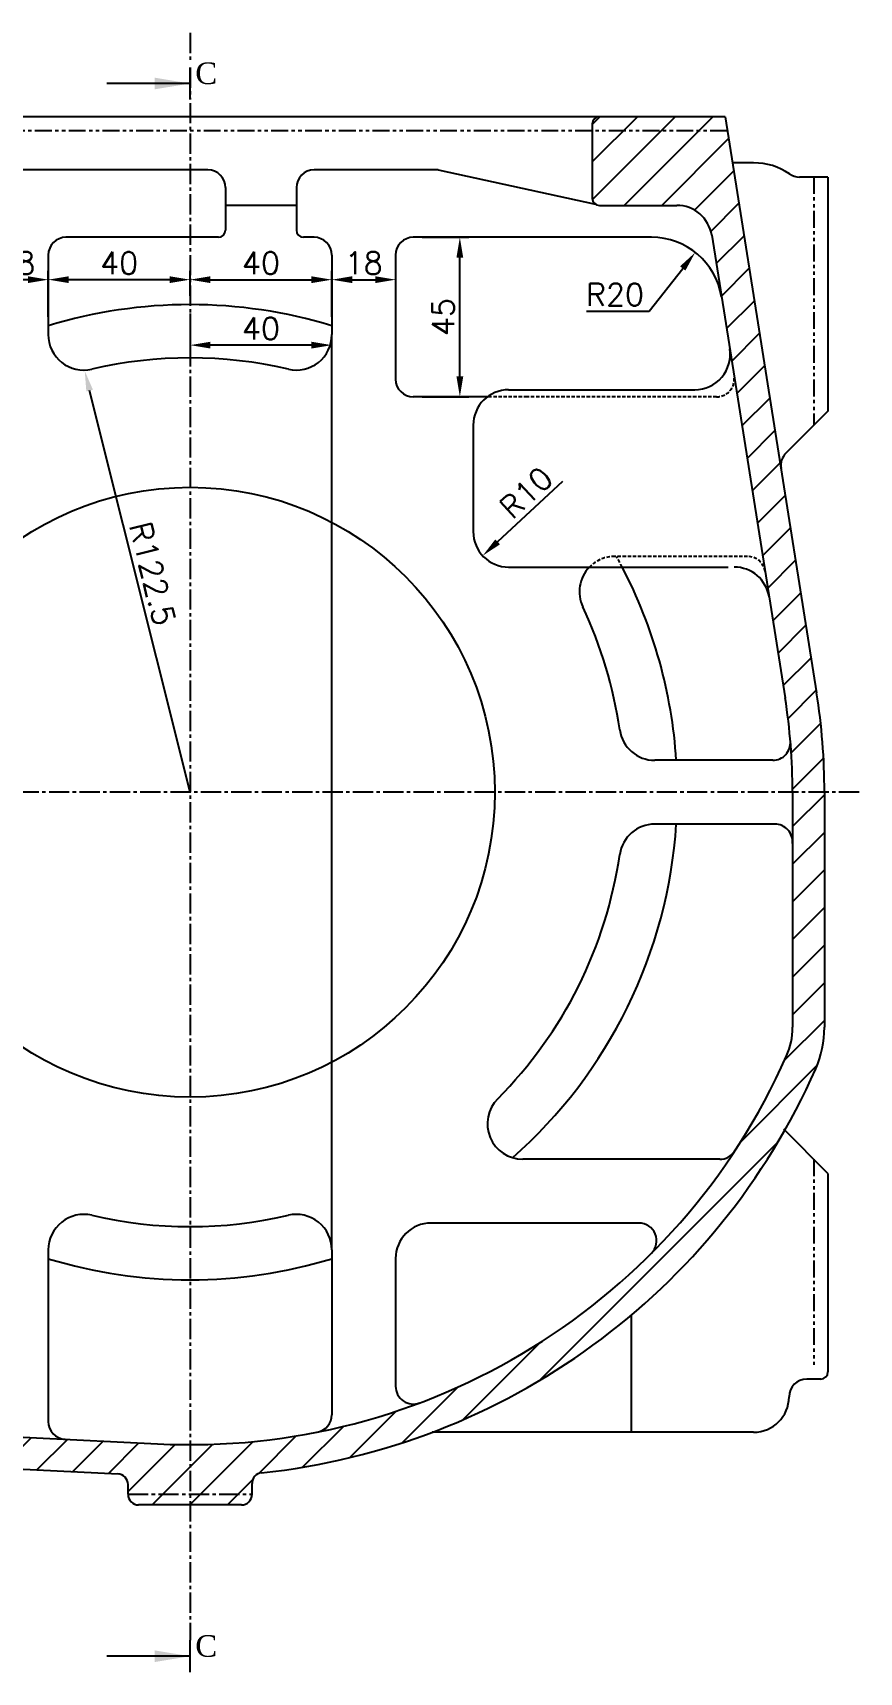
# Model space of a CAD drawing. Header units: millimetres. Extents: x -3508 to 12243, y -3609 to 4092.
# Drawn here: x -337.8 to -104.6, y -2758.5 to -2296.2 of the extents above; entities that cross this region are included whole.
import ezdxf

# ---------------------------------------------------------------- set-up
doc = ezdxf.new("R2010")
doc.units = ezdxf.units.MM
doc.header["$LTSCALE"] = 0.3
doc.header["$PDSIZE"] = -50
for name, pattern in [('CENTER2', [28.575, 19.05, -3.175, 3.175, -3.175]), ('HIDDEN2', [4.7625, 3.175, -1.5875]), ('PHANTOM2', [31.75, 15.875, -3.175, 3.175, -3.175, 3.175, -3.175])]:
    doc.linetypes.add(name, pattern=pattern)
doc.layers.add('AM_8', color=1, linetype='Continuous', lineweight=25)
for name, color, linetype in [('center', 1, 'CENTER2'), ('CHAIN ...', 8, 'PHANTOM2'), ('hidden', 4, 'HIDDEN2')]:
    doc.layers.add(name, color=color, linetype=linetype)
doc.styles.add('ROMANTIC', font='romantic.ttf')
doc.styles.add('rs', font='romans.shx')
doc.styles.get("Standard").update_dxf_attribs({"font": 'romans.shx', "width": 1.2})
doc.dimstyles.new('ISO-25', dxfattribs={"dimscale": 2.5, "dimtxt": 2.5, "dimasz": 2.5, "dimexe": 0.7, "dimexo": 0.625, "dimtad": 1, "dimdec": 3, "dimlfac": -1, "dimzin": 9, "dimdsep": 46, "dimtxsty": 'Standard', "dimcen": 2.5, "dimclrd": 1, "dimclre": 1, "dimclrt": 7, "dimazin": 0, "dimtfac": 0.65, "dimtdec": 3, "dimtmove": 0, "dimatfit": 3, "dimfxl": 0, "dimtolj": 1, "dimarcsym": 0})
doc.dimstyles.new('sarab', dxfattribs={"dimscale": 3, "dimtxt": 2.5, "dimasz": 2.3, "dimexe": 1, "dimexo": 1, "dimtad": 1, "dimdec": 3, "dimdsep": 46, "dimtxsty": 'rs', "dimcen": 0, "dimclrd": 1, "dimclre": 1, "dimclrt": 7, "dimadec": 3, "dimazin": 2, "dimtfac": 1, "dimtdec": 3, "dimtmove": 0, "dimatfit": 3, "dimfxl": 0, "dimarcsym": 0})

# ---------------------------------------------------------------- blocks, each defined once
blk = doc.blocks.new('*D896')
at = {"color": 1, "lineweight": -2, "transparency": 16777216}
for p, q in [((-333.42, -2376.27), (-333.42, -2363.28)), ((-299.17, -2365.78), (-327.67, -2365.78)), ((-293.42, -2370.33), (-293.42, -2363.28))]:
    blk.add_line(p, q, dxfattribs=at)
at = {"color": 1, "transparency": 16777216}
for points in [[(-327.67, -2364.82), (-327.67, -2366.74), (-333.42, -2365.78)], [(-299.17, -2364.82), (-299.17, -2366.74), (-293.42, -2365.78)]]:
    blk.add_solid(points, dxfattribs=at)
at = {"layer": 'Defpoints', "color": 0, "transparency": 16777216}
for p in [(-333.42, -2365.78), (-293.42, -2372.83), (-333.42, -2378.77)]:
    blk.add_point(p, dxfattribs=at)
at = {"color": 7, "transparency": 16777216, "insert": (-313.42, -2361.09), "char_height": 6.25, "attachment_point": 5, "style": 'rs'}
blk.add_mtext('40', dxfattribs=at)
blk = doc.blocks.new('*D895')
at = {"color": 1, "lineweight": -2, "transparency": 16777216}
for p, q in [((-293.42, -2370.33), (-293.42, -2363.28)), ((-287.67, -2365.78), (-259.17, -2365.78)), ((-253.42, -2376.27), (-253.42, -2363.28))]:
    blk.add_line(p, q, dxfattribs=at)
at = {"color": 1, "transparency": 16777216}
for points in [[(-287.67, -2364.82), (-287.67, -2366.74), (-293.42, -2365.78)], [(-259.17, -2364.82), (-259.17, -2366.74), (-253.42, -2365.78)]]:
    blk.add_solid(points, dxfattribs=at)
at = {"layer": 'Defpoints', "color": 0, "transparency": 16777216}
for p in [(-253.42, -2365.78), (-293.42, -2372.83), (-253.42, -2378.77)]:
    blk.add_point(p, dxfattribs=at)
at = {"color": 7, "transparency": 16777216, "insert": (-273.42, -2361.09), "char_height": 6.25, "attachment_point": 5, "style": 'rs'}
blk.add_mtext('40', dxfattribs=at)
blk = doc.blocks.new('*D874')
at = {"color": 1, "lineweight": -2, "transparency": 16777216}
for p, q in [((-227.92, -2353.83), (-214.8, -2353.83)), ((-217.3, -2393.08), (-217.3, -2359.58)), ((-227.92, -2398.83), (-214.8, -2398.83))]:
    blk.add_line(p, q, dxfattribs=at)
at = {"color": 1, "transparency": 16777216}
for points in [[(-218.25, -2359.58), (-216.34, -2359.58), (-217.3, -2353.83)], [(-218.25, -2393.08), (-216.34, -2393.08), (-217.3, -2398.83)]]:
    blk.add_solid(points, dxfattribs=at)
at = {"layer": 'Defpoints', "color": 0, "transparency": 16777216}
for p in [(-230.42, -2353.83), (-217.3, -2353.83), (-230.42, -2398.83)]:
    blk.add_point(p, dxfattribs=at)
at = {"color": 7, "transparency": 16777216, "insert": (-221.98, -2376.33), "char_height": 6.25, "attachment_point": 5, "rotation": 90, "style": 'rs'}
blk.add_mtext('45', dxfattribs=at)
blk = doc.blocks.new('*D873')
at = {"color": 1, "lineweight": -2, "transparency": 16777216}
for p, q in [((-235.42, -2361.33), (-235.42, -2368.28)), ((-247.67, -2365.78), (-241.17, -2365.78))]:
    blk.add_line(p, q, dxfattribs=at)
at = {"color": 1, "transparency": 16777216}
for points in [[(-247.67, -2364.82), (-247.67, -2366.74), (-253.42, -2365.78)], [(-241.17, -2364.82), (-241.17, -2366.74), (-235.42, -2365.78)]]:
    blk.add_solid(points, dxfattribs=at)
at = {"layer": 'Defpoints', "color": 0, "transparency": 16777216}
for p in [(-235.42, -2358.83), (-253.42, -2365.78), (-235.42, -2365.78)]:
    blk.add_point(p, dxfattribs=at)
at = {"color": 7, "transparency": 16777216, "insert": (-244.42, -2361.09), "char_height": 6.25, "attachment_point": 5, "style": 'rs'}
blk.add_mtext('18', dxfattribs=at)
blk = doc.blocks.new('*D875')
at = {"color": 1, "lineweight": -2, "transparency": 16777216}
for p, q in [((-351.42, -2361.33), (-351.42, -2368.28)), ((-339.17, -2365.78), (-345.67, -2365.78))]:
    blk.add_line(p, q, dxfattribs=at)
at = {"color": 1, "transparency": 16777216}
for points in [[(-345.67, -2364.82), (-345.67, -2366.74), (-351.42, -2365.78)], [(-339.17, -2364.82), (-339.17, -2366.74), (-333.42, -2365.78)]]:
    blk.add_solid(points, dxfattribs=at)
at = {"layer": 'Defpoints', "color": 0, "transparency": 16777216}
for p in [(-351.42, -2358.83), (-351.42, -2365.78), (-333.42, -2365.78)]:
    blk.add_point(p, dxfattribs=at)
at = {"color": 7, "transparency": 16777216, "insert": (-342.42, -2361.09), "char_height": 6.25, "attachment_point": 5, "style": 'rs'}
blk.add_mtext('18', dxfattribs=at)
blk = doc.blocks.new('*D882')
at = {"color": 1, "lineweight": -2, "transparency": 16777216}
for p, q in [((-293.42, -2375.33), (-293.42, -2386.74)), ((-259.17, -2384.24), (-287.67, -2384.24)), ((-253.42, -2639.38), (-253.42, -2381.74))]:
    blk.add_line(p, q, dxfattribs=at)
at = {"color": 1, "transparency": 16777216}
for points in [[(-287.67, -2383.29), (-287.67, -2385.2), (-293.42, -2384.24)], [(-259.17, -2383.29), (-259.17, -2385.2), (-253.42, -2384.24)]]:
    blk.add_solid(points, dxfattribs=at)
at = {"layer": 'Defpoints', "color": 0, "transparency": 16777216}
for p in [(-293.42, -2372.83), (-293.42, -2384.24), (-253.42, -2641.88)]:
    blk.add_point(p, dxfattribs=at)
at = {"color": 7, "transparency": 16777216, "insert": (-273.42, -2379.56), "char_height": 6.25, "attachment_point": 5, "style": 'rs'}
blk.add_mtext('40', dxfattribs=at)
blk = doc.blocks.new('*D883')
at = {"color": 1, "lineweight": -2, "transparency": 16777216}
blk.add_line((-293.42, -2510.33), (-321.75, -2397.06), dxfattribs=at)
at = {"color": 1, "transparency": 16777216}
blk.add_solid([(-320.82, -2396.83), (-322.68, -2397.3), (-323.14, -2391.49)], dxfattribs=at)
at = {"layer": 'Defpoints', "color": 0, "transparency": 16777216}
for p in [(-323.14, -2391.49), (-293.42, -2510.33)]:
    blk.add_point(p, dxfattribs=at)
at = {"color": 7, "transparency": 16777216, "insert": (-304.01, -2448.68), "char_height": 6.25, "attachment_point": 5, "rotation": 284.0399, "style": 'rs'}
blk.add_mtext('R122.5', dxfattribs=at)
blk = doc.blocks.new('*D908')
at = {"color": 1, "lineweight": -2, "transparency": 16777216}
blk.add_line((-188.37, -2422.74), (-206.64, -2439.72), dxfattribs=at)
at = {"color": 1, "transparency": 16777216}
blk.add_solid([(-207.29, -2439.02), (-205.98, -2440.42), (-210.85, -2443.64)], dxfattribs=at)
at = {"layer": 'Defpoints', "color": 0, "transparency": 16777216}
for p in [(-203.52, -2436.83), (-210.85, -2443.64)]:
    blk.add_point(p, dxfattribs=at)
at = {"color": 7, "transparency": 16777216, "insert": (-198.59, -2425.84), "char_height": 6.25, "attachment_point": 5, "rotation": 42.9126, "style": 'rs'}
blk.add_mtext('R10', dxfattribs=at)
blk = doc.blocks.new('*D870')
at = {"color": 1, "lineweight": -2, "transparency": 16777216}
for p, q in [((-163.89, -2374.69), (-154.42, -2362.62)), ((-181.53, -2374.69), (-163.89, -2374.69))]:
    blk.add_line(p, q, dxfattribs=at)
at = {"color": 1, "transparency": 16777216}
blk.add_solid([(-155.17, -2362.02), (-153.66, -2363.21), (-150.87, -2358.09)], dxfattribs=at)
at = {"layer": 'Defpoints', "color": 0, "transparency": 16777216}
for p in [(-150.87, -2358.09), (-163.21, -2373.83)]:
    blk.add_point(p, dxfattribs=at)
at = {"color": 7, "transparency": 16777216, "insert": (-173.49, -2370), "char_height": 6.25, "attachment_point": 5, "style": 'rs'}
blk.add_mtext('R20', dxfattribs=at)
blk = doc.blocks.new('_DatumFilled')
at = {"color": 0, "linetype": 'ByBlock'}
blk.add_solid([(0, 0.577), (-1, 0), (0, -0.577)], dxfattribs=at)

msp = doc.modelspace()

# ---------------------------------------------------------------- hatches: boundary and pattern name
at = {"layer": 'AM_8'}
h = msp.add_hatch(dxfattribs=at)
h.set_pattern_fill('_U', color=2, scale=7.5, angle=45, style=0, pattern_type=0)
h.set_pattern_definition([(45, (-4636.907, -2302.975), (-5.303301, 5.303301), [])])
h.paths.add_polyline_path([(-674.4226, -2319.8271), (-707.4226, -2319.8271), (-707.6663, -2323.8271), (-672.4226, -2323.8271), (-672.4226, -2321.8271, 0.41421356)])
h.paths.add_polyline_path([(-141.7876, -2323.8271), (-179.9226, -2323.8271), (-179.9226, -2342.8271, 0.41421356), (-177.9226, -2344.8271), (-156.1044, -2344.8271, -0.36881883), (-146.2281, -2353.2593), (-125.525, -2483.6737, -0.03937884), (-123.4226, -2510.3271), (-114.4226, -2510.3271, 0.03937884), (-116.6364, -2482.2627)])
h.paths.add_polyline_path([(-142.4226, -2319.8271), (-177.9226, -2319.8271, 0.41421356), (-179.9226, -2321.8271), (-179.9226, -2323.8271), (-141.7876, -2323.8271)])
h.paths.add_polyline_path([(-293.4226, -2708.3271), (-310.9226, -2708.3271, 0.41421356), (-307.9226, -2711.3271), (-293.4226, -2711.3271)])
h.paths.add_polyline_path([(-275.9226, -2708.3271), (-293.4226, -2708.3271), (-293.4226, -2711.3271), (-278.9226, -2711.3271, 0.41421356)])
h.paths.add_polyline_path([(-116.8982, -2588.3536, 0.10442568), (-114.4226, -2576.6294), (-114.4226, -2510.3271), (-123.4226, -2510.3271), (-123.4226, -2523.9029, -0.04250087), (-123.4226, -2524.7514), (-123.4226, -2576.6294, -0.10442568), (-125.1299, -2584.7151, -0.29694372), (-293.4226, -2694.3271), (-293.4226, -2708.3271), (-275.9226, -2708.3271), (-275.9226, -2705.2521, -0.38384576), (-273.2364, -2702.2685, 0.26865162)])
h.paths.add_polyline_path([(-652.2387, -2676.6436), (-698.2204, -2674.3481, -0.39967831), (-713.4226, -2658.368), (-713.4226, -2612.6758, -0.08215483), (-722.4226, -2573.8834), (-722.4226, -2658.368, 0.39967831), (-698.6691, -2683.3369), (-606.7555, -2687.9254, -0.09692988)])
h.paths.add_polyline_path([(-710.01, -2510.3271), (-719.0267, -2510.3271), (-722.4226, -2566.0771), (-722.4226, -2573.8834, 0.08215483), (-713.4226, -2612.6758), (-713.4226, -2566.351)])
h.paths.add_polyline_path([(-600.6726, -2679.2178), (-652.2387, -2676.6436, 0.09692988), (-606.7555, -2687.9254), (-600.6726, -2688.229)])
h.paths.add_polyline_path([(-600.6726, -2679.2178), (-600.6726, -2688.229), (-476.6726, -2694.4193), (-476.6726, -2685.4081)])
h.paths.add_polyline_path([(-476.6726, -2685.4081), (-476.6726, -2694.4193), (-313.8244, -2702.549, -0.40465535), (-310.9226, -2705.5474), (-310.9226, -2708.3271), (-293.4226, -2708.3271), (-293.4226, -2694.3271, -0.0124707), (-302.5968, -2694.0983)])
edge = h.paths.add_edge_path()
edge.add_line((-674.4226, -2344.8271), (-695.2241, -2344.8271))
edge.add_arc((-695.2241, -2349.8271), 5, 90, 176.514209)
edge.add_line((-700.2148, -2349.5231), (-710.01, -2510.3271))
edge.add_line((-710.01, -2510.3271), (-719.0267, -2510.3271))
edge.add_line((-719.0267, -2510.3271), (-707.6663, -2323.8271))
edge.add_line((-707.6663, -2323.8271), (-672.4226, -2323.8271))
edge.add_line((-672.4226, -2323.8271), (-672.4226, -2342.8271))
edge.add_arc((-674.4226, -2342.8271), 2, 270, 360, ccw=False)

# ---------------------------------------------------------------- linework, layer by layer
at = {"color": 2}
for p, q in [((-293.4226, -2314.967), (-293.4226, -2305.9501)), ((-142.4226, -2319.8271), (-707.4226, -2319.8271)), ((-142.4226, -2319.8271), (-116.6364, -2482.2627)), ((-179.9226, -2321.8271), (-179.9226, -2342.8271)), ((-288.4226, -2334.8271), (-358.4226, -2334.8271)), ((-223.4226, -2334.8271), (-258.4226, -2334.8271)), ((-223.4226, -2334.8271), (-178.9892, -2344.519)), ((-134.4226, -2332.8271), (-140.5196, -2332.8271)), ((-113.4226, -2336.8271), (-121.4611, -2336.8271)), ((-113.4226, -2336.8271), (-113.4226, -2402.8271)), ((-283.4226, -2339.8271), (-283.4226, -2351.8271)), ((-263.4226, -2339.8271), (-263.4226, -2351.8271)), ((-263.4226, -2344.8271), (-283.4226, -2344.8271)), ((-177.9226, -2344.8271), (-156.1044, -2344.8271)), ((-146.2281, -2353.2593), (-125.525, -2483.6737)), ((-285.4226, -2353.8271), (-328.4226, -2353.8271)), ((-258.4226, -2353.8271), (-261.4226, -2353.8271)), ((-163.2134, -2353.8271), (-230.4226, -2353.8271)), ((-333.4226, -2358.8271), (-333.4226, -2381.268)), ((-253.4226, -2358.8271), (-253.4226, -2381.268)), ((-235.4226, -2358.8271), (-235.4226, -2393.8271)), ((-209.5234, -2398.8271), (-230.4226, -2398.8271)), ((-203.5234, -2396.8271), (-151.0245, -2396.8271)), ((-113.4226, -2402.8271), (-125.2765, -2414.6809)), ((-213.5234, -2406.8271), (-213.5234, -2436.8271)), ((-213.5234, -2421.8271), (-213.5234, -2421.8271)), ((-203.5234, -2446.8271), (-141.5704, -2446.8271)), ((-129.0176, -2501.3271), (-162.292, -2501.3271)), ((-123.4226, -2510.3271), (-123.4226, -2576.6294)), ((-114.4226, -2510.3271), (-114.4226, -2576.6294)), ((-128.4046, -2519.3271), (-162.292, -2519.3271)), ((-113.4226, -2617.8271), (-125.868, -2605.3818)), ((-143.9619, -2613.8271), (-199.5397, -2613.8271)), ((-113.4226, -2617.8271), (-113.4226, -2673.8271)), ((-166.7784, -2631.8271), (-225.4226, -2631.8271)), ((-333.4226, -2639.3862), (-333.4226, -2687.8043)), ((-253.4226, -2639.3862), (-253.4226, -2685.872)), ((-235.4226, -2641.8271), (-235.4226, -2677.8741)), ((-168.9226, -2657.8017), (-168.9226, -2690.8271)), ((-698.2204, -2674.3481), (-302.5968, -2694.0983)), ((-115.4216, -2675.8271), (-119.4226, -2675.8271)), ((-115.4216, -2675.8271), (-119.4226, -2675.8271)), ((-115.4226, -2675.8271), (-119.4226, -2675.8271)), ((-115.4226, -2675.8271), (-119.4226, -2675.8271)), ((-698.6691, -2683.3369), (-313.7217, -2702.5541)), ((-142.4226, -2690.8271), (-225.0944, -2690.8271)), ((-134.4226, -2690.8271), (-225.0944, -2690.8271)), ((-310.9226, -2708.3271), (-310.9226, -2705.5474)), ((-275.9226, -2708.3271), (-275.9226, -2705.2521)), ((-278.9226, -2711.3271), (-307.9226, -2711.3271)), ((-293.4226, -2758.4997), (-293.4226, -2749.4828))]:
    msp.add_line(p, q, dxfattribs=at)
msp.add_circle((-293.4226, -2510.3271), 86, dxfattribs=at)
for centre, radius, start, end in [((-177.9226, -2321.8271), 2, 90, 180), ((-288.4226, -2339.8271), 5, 0, 90), ((-258.4226, -2339.8271), 5, 90, 180), ((-134.4226, -2350.8271), 18, 55.698847, 90), ((-121.4611, -2331.8271), 5, 235.698847, 270), ((-177.9226, -2342.8271), 2, 180, 270), ((-156.1044, -2354.8271), 10, 9.020304, 90), ((-285.4226, -2351.8271), 2, 270, 0), ((-261.4226, -2351.8271), 2, 180, 270), ((-328.4226, -2358.8271), 5, 90, 180), ((-258.4226, -2358.8271), 5, 0, 90), ((-230.4226, -2358.8271), 5, 90, 180), ((-163.2134, -2373.8271), 20, 9.020304, 90), ((-293.4226, -2510.3271), 137.5, 73.08761, 106.91239), ((-323.4226, -2381.268), 10, 180, 283.086105), ((-263.4226, -2381.268), 10, 256.913895, 0), ((-151.0245, -2386.8271), 10, 270, 9.020304), ((-293.4226, -2510.3271), 122.5, 76.913895, 103.086105), ((-230.4226, -2393.8271), 5, 180, 270), ((-203.5234, -2406.8271), 10, 90, 180), ((-121.7409, -2418.2165), 5, 135, 189.020304), ((-203.5234, -2436.8271), 10, 180, 270), ((-173.5727, -2453.8271), 10, 135.572996, 205.240267), ((-293.4226, -2510.3271), 137.5, 3.752952, 27.504494), ((-139.9121, -2456.8271), 10, 9.020304, 90), ((-293.4226, -2510.3271), 122.5, 8.244419, 25.240267), ((-293.4226, -2510.3271), 179, 0, 9.020304), ((-293.4226, -2510.3271), 170, 0, 9.020304), ((-162.292, -2491.3271), 10, 188.244419, 270), ((-129.0176, -2496.3271), 5, 270, 4.867312), ((-293.4226, -2510.3271), 137.5, 311.440293, 356.247048), ((-162.292, -2529.3271), 10, 90, 171.755581), ((-128.4046, -2524.3271), 5, 355.132688, 90), ((-293.4226, -2510.3271), 122.5, 315.11708, 351.755581), ((-143.4226, -2576.6294), 20, 336.153824, 0), ((-143.4226, -2576.6294), 29, 336.153824, 0), ((-293.4226, -2510.3271), 184, 267.142075, 336.153824), ((-293.4226, -2510.3271), 193, 276.003651, 336.153824), ((-199.5397, -2603.8271), 10, 135.11708, 270), ((-143.9619, -2608.8271), 5, 270, 326.764858), ((-323.4226, -2639.3862), 10, 76.913895, 180), ((-293.4226, -2510.3271), 122.5, 256.913895, 283.086105), ((-263.4226, -2639.3862), 10, 0, 103.086105), ((-225.4226, -2641.8271), 10, 90, 180), ((-166.7784, -2636.8271), 5, 315.032635, 90), ((-293.4226, -2510.3271), 137.5, 253.08761, 286.91239), ((-119.4226, -2680.8271), 5, 90, 180), ((-115.4226, -2673.8271), 2, 270, 0), ((-230.4226, -2677.8741), 5, 180, 290.606957), ((-134.4226, -2680.8271), 10, 270, 0), ((-258.4226, -2685.872), 5, 281.275729, 0), ((-328.4226, -2687.8043), 5, 180, 267.145348), ((-313.9226, -2705.5474), 3, 0, 87.139724), ((-272.9226, -2705.2521), 3, 96.003651, 180), ((-307.9226, -2708.3271), 3, 180, 270), ((-278.9226, -2708.3271), 3, 270, 0)]:
    msp.add_arc(centre, radius, start, end, dxfattribs=at)
at = {"layer": 'center', "color": 2}
for p, q in [((-293.4226, -2296.1544), (-293.4226, -2304.546)), ((-293.4226, -2305.9501), (-293.4226, -2314.967)), ((-293.4226, -2315.9638), (-293.4226, -2749.4828)), ((-104.6099, -2510.3271), (-736.9225, -2510.3271)), ((-310.9226, -2708.3271), (-275.9226, -2708.3271))]:
    msp.add_line(p, q, dxfattribs=at)
at = {"layer": 'CHAIN ...', "color": 2}
for p, q in [((-141.9098, -2323.8271), (-707.69, -2323.8271)), ((-117.4226, -2336.8271), (-117.4226, -2406.8271)), ((-117.4226, -2613.8271), (-117.4226, -2671.8271)), ((-117.4226, -2613.8271), (-117.4226, -2671.8271))]:
    msp.add_line(p, q, dxfattribs=at)
at = {"layer": 'hidden', "color": 2}
for p, q in [((-198.3214, -2398.8271), (-209.5234, -2398.8271)), ((-144.8506, -2398.8271), (-198.3214, -2398.8271)), ((-136.1195, -2443.8271), (-173.5727, -2443.8271))]:
    msp.add_line(p, q, dxfattribs=at)
for centre, radius, start, end in [((-144.8506, -2393.8271), 5, 270, 9.020304), ((-173.5727, -2453.8271), 10, 90, 135.572996), ((-293.4226, -2510.3271), 137.5, 27.504494, 28.923169), ((-136.1195, -2448.8271), 5, 9.020304, 90)]:
    msp.add_arc(centre, radius, start, end, dxfattribs=at)

# ---------------------------------------------------------------- texts
at = {"color": 2, "style": 'ROMANTIC'}
for p in [(-291.9448, -2310.6137), (-291.9448, -2754.1464)]:
    msp.add_text('C', height=6.1, dxfattribs=at).set_placement(p)

# ---------------------------------------------------------------- dimensions: what is measured, and where the dimension line sits
at = {"color": 2}
for base, p1, p2, picture, middle in [((-351.4226, -2365.7783), (-333.4226, -2365.7783), (-351.4226, -2358.8271), '*D875', (-342.4226, -2361.0908)), ((-333.4226, -2365.7783), (-293.4226, -2372.8271), (-333.4226, -2378.7739), '*D896', (-313.4226, -2361.0908)), ((-253.4226, -2365.7783), (-293.4226, -2372.8271), (-253.4226, -2378.7739), '*D895', (-273.4226, -2361.0908)), ((-235.4226, -2365.7783), (-253.4226, -2365.7783), (-235.4226, -2358.8271), '*D873', (-244.4226, -2361.0908)), ((-293.4226, -2384.2434), (-253.4226, -2641.8803), (-293.4226, -2372.8271), '*D882', (-273.4226, -2379.5559))]:
    dim = msp.add_linear_dim(base=base, p1=p1, p2=p2, dimstyle='sarab', override={"dimscale": 2.5, "dimdec": 2, "dimadec": 2, "dimtdec": 2, "dimatfit": 0}, dxfattribs=at)
    dim.commit()
    dim.dimension.update_dxf_attribs({"geometry": picture, "text_midpoint": middle})
dim = msp.add_linear_dim(base=(-217.2954, -2353.8271), p1=(-230.4226, -2398.8271), p2=(-230.4226, -2353.8271), angle=90, dimstyle='sarab', override={"dimscale": 2.5, "dimdec": 2, "dimadec": 2, "dimtdec": 2, "dimatfit": 0}, dxfattribs=at)
dim.commit()
dim.dimension.update_dxf_attribs({"geometry": '*D874', "text_midpoint": (-221.9829, -2376.3271)})
for center, mpoint, override, picture, middle in [((-163.2134, -2373.8271), (-150.868, -2358.0921), {"dimscale": 2.5, "dimtoh": 1, "dimdec": 2, "dimcen": 2.5, "dimadec": 1, "dimtdec": 2, "dimldrblk": 'DatumFilled'}, '*D870', (-173.4895, -2374.6911)), ((-293.4226, -2510.3271), (-323.1409, -2391.4866), {"dimscale": 2.5, "dimdec": 2, "dimadec": 2, "dimtdec": 2, "dimatfit": 0}, '*D883', (-308.5537, -2449.8193)), ((-203.5234, -2436.8271), (-210.8473, -2443.6359), {"dimscale": 2.5, "dimdec": 2, "dimadec": 2, "dimtdec": 2}, '*D908', (-195.3952, -2429.2705))]:
    dim = msp.add_radius_dim(center=center, mpoint=mpoint, dimstyle='sarab', override=override, dxfattribs=at)
    dim.commit()
    dim.dimension.update_dxf_attribs({"geometry": picture, "text_midpoint": middle, "dimtype": 164})

# ---------------------------------------------------------------- leaders
for points in [[(-293.4226, -2310.4585), (-316.9286, -2310.4585)], [(-293.4226, -2753.9913), (-316.9286, -2753.9913)]]:
    msp.add_leader(points, dimstyle='ISO-25', override={"dimscale": 2, "dimasz": 5}, dxfattribs=at)

doc.saveas('drawing.dxf')
